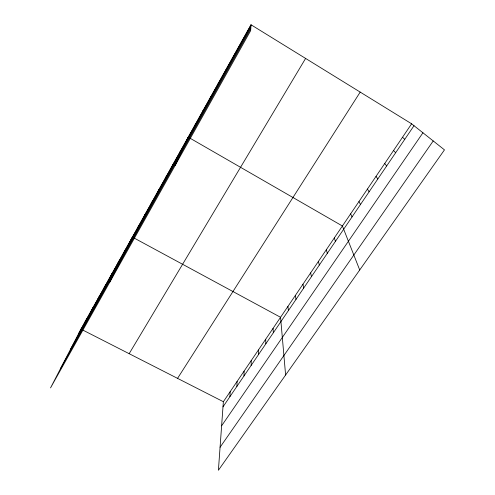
<?xml version="1.0" encoding="UTF-8"?>
<svg xmlns="http://www.w3.org/2000/svg" width="495" height="495" viewBox="0 0 495 495"><rect width="100%" height="100%" fill="white"/><g stroke="black" fill="none" stroke-linecap="round" stroke-linejoin="round"><path stroke-width="0.74" d="M251.182 365.372L251.2 360.632M243.992 375.953L244.103 371.108M236.895 386.391L237.099 381.447M229.897 396.693L230.187 391.65M250.996 24.75L250.649 30.659L50.533 387.901L80.97 329.125L250.996 24.75L411.623 123.812L444.467 149.867L218.406 470.25L223.363 401.717L411.623 123.812M242.569 40.213L242.723 39.563M234.296 55.019L234.574 54.141M226.153 69.597L226.555 68.502M218.134 83.946L218.654 82.646M210.239 98.078L210.87 96.581M202.461 112L203.204 110.305M194.801 125.711L195.649 123.83M175.156 165.429L188.205 137.152L342.404 225.986L359.71 269.979M179.821 152.528L180.873 150.282M172.489 165.639L173.646 163.22M165.274 178.559L166.518 175.979M158.159 191.299L159.495 188.552M151.142 203.847L152.571 200.945M144.231 216.222L145.747 213.166M137.412 228.424L139.015 225.219M109.612 282.441L132.375 237.099L280.56 317.289L285.609 375.006M123.868 252.667L125.631 249.177M117.142 264.707L118.979 261.082M110.509 276.581L112.427 272.813M103.969 288.288L105.961 284.39M97.515 299.828L99.582 295.806M91.16 311.213L93.295 307.061M84.886 322.437L87.089 318.167M78.699 333.506L250.971 25.177M70.315 349.699L250.878 26.773M60.786 368.101L250.767 28.623M129.158 353.696L305.607 58.429M177.556 378.366L360.199 92.095M222.991 406.859L414.012 125.711M221.618 425.811L422.934 132.784M220.065 447.263L433.218 140.945M80.97 329.125L223.363 401.717M402.522 137.245L404.762 139.33M393.556 150.48L395.647 152.745M384.72 163.523L386.663 165.961M376.014 176.375L377.815 178.986M367.432 189.047L369.097 191.819M358.968 201.533L360.502 204.472M350.627 213.846L352.032 216.934M334.298 237.953L335.449 241.343M326.304 249.758L327.331 253.285M318.415 261.403L319.331 265.066M310.637 272.881L311.435 276.68M302.965 284.21L303.652 288.139M295.397 295.385L295.979 299.438M287.929 306.411L288.406 310.582M273.067 328.346L273.339 332.751M265.679 339.248L265.852 343.778M258.39 350.014L258.464 354.649"/></g></svg>
